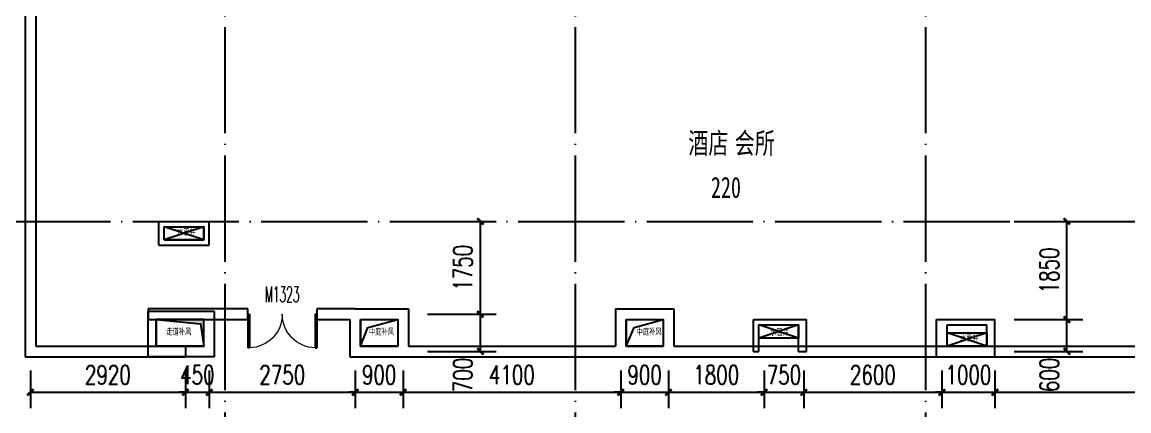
# Model space of a CAD drawing. Header units: millimetres. Extents: x 11476074 to 24729458, y -1239991 to 2813188.
# Drawn here: x 12567572 to 12588419, y 398543 to 405867 of the extents above; entities that cross this region are included whole.
import ezdxf

# ---------------------------------------------------------------- set-up
doc = ezdxf.new("R2010")
doc.units = ezdxf.units.MM
doc.header["$LTSCALE"] = 1000
doc.linetypes.add('DOTE', pattern=[2.42, 2, -0.2, 0.02, -0.2])
for name, color, linetype in [('A-ANNO-DIMS', 3, 'Continuous'), ('A-ANNO-TEXT', 7, 'Continuous'), ('A-AXIS', 18, 'DOTE'), ('A-DOOR', 2, 'Continuous'), ('A-WALL', 5, 'Continuous'), ('A-WIND-IDEN', 211, 'Continuous'), ('GZDI-J建筑-楼板开洞', 251, 'Continuous'), ('GZDI1228', 20, 'Continuous'), ('PUB_DIM', 3, 'Continuous'), ('排水沟', 133, 'Continuous')]:
    doc.layers.add(name, color=color, linetype=linetype)
doc.styles.add('_TCH_DIM_T3', font='SIMPLEX', dxfattribs={"width": 0.705882, "bigfont": 'GBCBIG'})
doc.styles.add('_TCH_WINDOW', font='SIMPLEX', dxfattribs={"width": 0.7, "bigfont": 'GBCBIG'})
doc.styles.add('CCD_DIM', font='ARCHS.SHX', dxfattribs={"width": 0.7})
doc.styles.add('TITXV', font='', dxfattribs={"width": 0.7})
doc.styles.get('TITXV').set_extended_font_data('SimSun')
doc.dimstyles.new('_TCH_ARCH&&120', dxfattribs={"dimtxt": 357, "dimasz": 120, "dimexe": 300, "dimexo": 360, "dimgap": 151.5, "dimtad": 1, "dimdec": 0, "dimzin": 0, "dimdsep": 46, "dimtxsty": '_TCH_DIM_T3', "dimblk": 'ARCHTICK', "dimcen": 0.09, "dimclrt": 7, "dimazin": 2, "dimtfac": 1, "dimtdec": 0, "dimtix": 1, "dimtmove": 2, "dimatfit": 3, "dimfxl": 0, "dimtolj": 1, "dimtzin": 0, "dimarcsym": 0})

# ---------------------------------------------------------------- blocks, each defined once
blk = doc.blocks.new('4fgjg')
at = {"layer": 'GZDI-J建筑-楼板开洞'}
h = blk.add_hatch(color=256, dxfattribs=at)
h.dxf.hatch_style = 1
h.paths.add_polyline_path([(11200, -2650), (11200, -2150), (10300, -2150), (11135, -2229)])
at = {"layer": 'A-WALL'}
for p, q in [((10350, -300), (11300, -300)), ((10350, -750), (10350, -300)), ((10450, -400), (11200, -400)), ((10450, -650), (10450, -400)), ((11200, -650), (11200, -400)), ((11300, -750), (11300, -300)), ((10350, -750), (11300, -750)), ((10450, -650), (11200, -650)), ((11400, -2000), (10150, -2000)), ((10150, -2850), (10150, -2000)), ((11400, -2850), (11400, -2000)), ((11200, -2150), (10300, -2150)), ((10300, -2650), (10300, -2150)), ((11200, -2650), (11200, -2150)), ((21550, -2150), (22550, -2150)), ((21550, -2750), (21550, -2150)), ((21650, -2250), (22400, -2250)), ((21650, -2750), (21650, -2250)), ((22400, -2750), (22400, -2250)), ((22550, -2750), (22550, -2150)), ((25000, -2850), (25000, -2150)), ((25000, -2150), (26100, -2150)), ((25200, -2650), (25200, -2250)), ((25200, -2250), (25950, -2250)), ((25950, -2650), (25950, -2250)), ((26100, -2850), (26100, -2150)), ((11200, -2650), (10300, -2650)), ((25200, -2650), (25950, -2650)), ((11400, -2850), (10150, -2850)), ((21550, -2750), (21650, -2750)), ((22400, -2750), (22550, -2750)), ((25000, -2850), (26100, -2850))]:
    blk.add_line(p, q, dxfattribs=at)
at = {"layer": 'GZDI-J建筑-楼板开洞'}
for p, q in [((11200, -400), (10450, -650)), ((11200, -650), (10450, -400)), ((22400, -2250), (21650, -2500)), ((22400, -2500), (21650, -2250)), ((25950, -2400), (25200, -2650)), ((25950, -2650), (25200, -2400))]:
    blk.add_line(p, q, dxfattribs=at)
for points in [[(10450, -650), (10450, -400), (11200, -400), (11200, -650)], [(21650, -2500), (21650, -2250), (22400, -2250), (22400, -2500)], [(25200, -2650), (25200, -2400), (25950, -2400), (25950, -2650)]]:
    blk.add_lwpolyline(points, close=True, dxfattribs=at)
at = {"layer": 'GZDI-J建筑-楼板开洞', "color": 30}
for points in [[(11200, -2150), (10300, -2150), (10300, -2650), (11200, -2650)], [(11200, -2650), (11200, -2150), (10300, -2150), (11135, -2229)]]:
    blk.add_lwpolyline(points, close=True, dxfattribs=at)
at = {"layer": 'GZDI1228', "char_height": 120, "attachment_point": 1, "style": 'CCD_DIM'}
for s, width, insert in [('{\\fSimSun|b0|i0|c134|p2;水管井}', 378.78, (10693, -435)), ('{\\fSimSun|b0|i0|c134|p2;走道补风}', 569.93, (10490, -2316)), ('{\\fSimSun|b0|i0|c134|p2;水管井}', 378.78, (21863, -2324)), ('{\\fSimSun|b0|i0|c134|p2;水管井}', 378.78, (25442, -2435))]:
    blk.add_mtext_dynamic_manual_height_columns(s, width=width, gutter_width=1500, heights=[0], dxfattribs=dict(at, insert=insert))
blk = doc.blocks.new('qlzw')
at = {"layer": 'A-AXIS'}
for p, q in [((12437966.8, 979989.8, 0), (12437966.8, 1082989.8)), ((12444566.8, 979989.8, 0), (12444566.8, 1082989.8)), ((12451166.8, 979989.8, 0), (12451166.8, 1082989.8)), ((12416866.8, 1033989.8), (12486866.8, 1033989.8))]:
    blk.add_line(p, q, dxfattribs=at)
blk = doc.blocks.new('_ArchTick')
at = {"color": 0, "linetype": 'ByBlock', "const_width": 0.4}
blk.add_lwpolyline([(-0.5, -0.5), (0.5, 0.5)], dxfattribs=at)
blk = doc.blocks.new('*D3855')
at = {"layer": 'A-ANNO-DIMS', "color": 0, "lineweight": -2, "transparency": 16777216}
for p, q in [((12575207, 400363), (12576503, 400363)), ((12576203, 399663), (12576203, 400363)), ((12575207, 399663), (12576503, 399663))]:
    blk.add_line(p, q, dxfattribs=at)
at = {"layer": 'Defpoints', "color": 0, "transparency": 16777216}
for p in [(12574847, 400363), (12576203, 400363), (12574847, 399663)]:
    blk.add_point(p, dxfattribs=at)
at = {"layer": 'A-ANNO-DIMS', "color": 0, "lineweight": -2, "transparency": 16777216, "xscale": 120, "yscale": 120, "zscale": 120}
for p, rotation in [((12576203, 400363), 90), ((12576203, 399663), 270)]:
    blk.add_blockref('_ArchTick', p, dxfattribs=dict(at, rotation=rotation))
at = {"layer": 'A-ANNO-DIMS', "color": 7, "transparency": 16777216, "insert": (12575873, 399219), "char_height": 357, "attachment_point": 5, "rotation": 90, "style": '_TCH_DIM_T3'}
blk.add_mtext('\\A1;700', dxfattribs=at)
blk = doc.blocks.new('*D3856')
at = {"layer": 'A-ANNO-DIMS', "color": 0, "lineweight": -2, "transparency": 16777216}
for p, q in [((12575207, 402113), (12576503, 402113)), ((12576203, 400363), (12576203, 402113)), ((12575207, 400363), (12576503, 400363))]:
    blk.add_line(p, q, dxfattribs=at)
at = {"layer": 'Defpoints', "color": 0, "transparency": 16777216}
for p in [(12574847, 402113), (12576203, 402113), (12574847, 400363)]:
    blk.add_point(p, dxfattribs=at)
at = {"layer": 'A-ANNO-DIMS', "color": 0, "lineweight": -2, "transparency": 16777216, "xscale": 120, "yscale": 120, "zscale": 120}
for p, rotation in [((12576203, 402113), 90), ((12576203, 400363), 270)]:
    blk.add_blockref('_ArchTick', p, dxfattribs=dict(at, rotation=rotation))
at = {"layer": 'A-ANNO-DIMS', "color": 7, "transparency": 16777216, "insert": (12575873, 401238), "char_height": 357, "attachment_point": 5, "rotation": 90, "style": '_TCH_DIM_T3'}
blk.add_mtext('\\A1;1750', dxfattribs=at)
blk = doc.blocks.new('*D3857')
at = {"layer": 'A-ANNO-DIMS', "color": 0, "lineweight": -2, "transparency": 16777216}
for p, q in [((12586257, 400263), (12587552, 400263)), ((12587252, 399663), (12587252, 400263)), ((12586257, 399663), (12587552, 399663))]:
    blk.add_line(p, q, dxfattribs=at)
at = {"layer": 'Defpoints', "color": 0, "transparency": 16777216}
for p in [(12585897, 400263), (12587252, 400263), (12585897, 399663)]:
    blk.add_point(p, dxfattribs=at)
at = {"layer": 'A-ANNO-DIMS', "color": 0, "lineweight": -2, "transparency": 16777216, "xscale": 120, "yscale": 120, "zscale": 120}
for p, rotation in [((12587252, 400263), 90), ((12587252, 399663), 270)]:
    blk.add_blockref('_ArchTick', p, dxfattribs=dict(at, rotation=rotation))
at = {"layer": 'A-ANNO-DIMS', "color": 7, "transparency": 16777216, "insert": (12586922, 399219), "char_height": 357, "attachment_point": 5, "rotation": 90, "style": '_TCH_DIM_T3'}
blk.add_mtext('\\A1;600', dxfattribs=at)
blk = doc.blocks.new('*D3858')
at = {"layer": 'A-ANNO-DIMS', "color": 0, "lineweight": -2, "transparency": 16777216}
for p, q in [((12586257, 402113), (12587552, 402113)), ((12587252, 400263), (12587252, 402113)), ((12586257, 400263), (12587552, 400263))]:
    blk.add_line(p, q, dxfattribs=at)
at = {"layer": 'Defpoints', "color": 0, "transparency": 16777216}
for p in [(12585897, 402113), (12587252, 402113), (12585897, 400263)]:
    blk.add_point(p, dxfattribs=at)
at = {"layer": 'A-ANNO-DIMS', "color": 0, "lineweight": -2, "transparency": 16777216, "xscale": 120, "yscale": 120, "zscale": 120}
for p, rotation in [((12587252, 402113), 90), ((12587252, 400263), 270)]:
    blk.add_blockref('_ArchTick', p, dxfattribs=dict(at, rotation=rotation))
at = {"layer": 'A-ANNO-DIMS', "color": 7, "transparency": 16777216, "insert": (12586922, 401188), "char_height": 357, "attachment_point": 5, "rotation": 90, "style": '_TCH_DIM_T3'}
blk.add_mtext('\\A1;1850', dxfattribs=at)
blk = doc.blocks.new('*D5062')
at = {"layer": 'Defpoints', "color": 0, "transparency": 16777216}
for p in [(12567727, 399663), (12570647, 399663), (12570647, 398892)]:
    blk.add_point(p, dxfattribs=at)
at = {"layer": 'PUB_DIM', "color": 0, "lineweight": -2, "transparency": 16777216}
for p, q in [((12567727, 399303), (12567727, 398592)), ((12570647, 399303), (12570647, 398592)), ((12567727, 398892), (12570647, 398892))]:
    blk.add_line(p, q, dxfattribs=at)
at = {"layer": 'PUB_DIM', "color": 0, "lineweight": -2, "transparency": 16777216, "xscale": 120, "yscale": 120, "zscale": 120}
for p, rotation in [((12567727, 398892), 180.0003095905575), ((12570647, 398892), 0.0003095905574550437)]:
    blk.add_blockref('_ArchTick', p, dxfattribs=dict(at, rotation=rotation))
at = {"layer": 'PUB_DIM', "color": 7, "transparency": 16777216, "insert": (12569187, 399222), "char_height": 357, "attachment_point": 5, "rotation": 0.0003, "style": '_TCH_DIM_T3'}
blk.add_mtext('\\A1;2920', dxfattribs=at)
blk = doc.blocks.new('*D5063')
at = {"layer": 'Defpoints', "color": 0, "transparency": 16777216}
for p in [(12570647, 399663), (12571097, 399663), (12571097, 398892)]:
    blk.add_point(p, dxfattribs=at)
at = {"layer": 'PUB_DIM', "color": 0, "lineweight": -2, "transparency": 16777216}
for p, q in [((12570647, 399303), (12570647, 398592)), ((12571097, 399303), (12571097, 398592)), ((12570647, 398892), (12570527, 398892)), ((12570647, 398892), (12571097, 398892)), ((12571097, 398892), (12571217, 398892))]:
    blk.add_line(p, q, dxfattribs=at)
at = {"layer": 'PUB_DIM', "color": 0, "lineweight": -2, "transparency": 16777216, "xscale": 120, "yscale": 120, "zscale": 120}
for p, rotation in [((12570647, 398892), 0.0003095905547123579), ((12571097, 398892), 180.0003095905548)]:
    blk.add_blockref('_ArchTick', p, dxfattribs=dict(at, rotation=rotation))
at = {"layer": 'PUB_DIM', "color": 7, "transparency": 16777216, "insert": (12570872, 399222), "char_height": 357, "attachment_point": 5, "rotation": 0.0003, "style": '_TCH_DIM_T3'}
blk.add_mtext('\\A1;450', dxfattribs=at)
blk = doc.blocks.new('*D5064')
at = {"layer": 'Defpoints', "color": 0, "transparency": 16777216}
for p in [(12571097, 399663), (12573847, 399663), (12573847, 398892)]:
    blk.add_point(p, dxfattribs=at)
at = {"layer": 'PUB_DIM', "color": 0, "lineweight": -2, "transparency": 16777216}
for p, q in [((12571097, 399303), (12571097, 398592)), ((12573847, 399303), (12573847, 398592)), ((12571097, 398892), (12573847, 398892))]:
    blk.add_line(p, q, dxfattribs=at)
at = {"layer": 'PUB_DIM', "color": 0, "lineweight": -2, "transparency": 16777216, "xscale": 120, "yscale": 120, "zscale": 120}
for p, rotation in [((12571097, 398892), 180.0003095905573), ((12573847, 398892), 0.0003095905573023771)]:
    blk.add_blockref('_ArchTick', p, dxfattribs=dict(at, rotation=rotation))
at = {"layer": 'PUB_DIM', "color": 7, "transparency": 16777216, "insert": (12572472, 399222), "char_height": 357, "attachment_point": 5, "rotation": 0.0003, "style": '_TCH_DIM_T3'}
blk.add_mtext('\\A1;2750', dxfattribs=at)
blk = doc.blocks.new('*D5065')
at = {"layer": 'Defpoints', "color": 0, "transparency": 16777216}
for p in [(12573847, 399663), (12574747, 399663), (12574747, 398892)]:
    blk.add_point(p, dxfattribs=at)
at = {"layer": 'PUB_DIM', "color": 0, "lineweight": -2, "transparency": 16777216}
for p, q in [((12573847, 399303), (12573847, 398592)), ((12574747, 399303), (12574747, 398592)), ((12573847, 398892), (12573727, 398892)), ((12573847, 398892), (12574747, 398892)), ((12574747, 398892), (12574867, 398892))]:
    blk.add_line(p, q, dxfattribs=at)
at = {"layer": 'PUB_DIM', "color": 0, "lineweight": -2, "transparency": 16777216, "xscale": 120, "yscale": 120, "zscale": 120}
for p, rotation in [((12573847, 398892), 0.0003095905575101199), ((12574747, 398892), 180.0003095905575)]:
    blk.add_blockref('_ArchTick', p, dxfattribs=dict(at, rotation=rotation))
at = {"layer": 'PUB_DIM', "color": 7, "transparency": 16777216, "insert": (12574297, 399222), "char_height": 357, "attachment_point": 5, "rotation": 0.0003, "style": '_TCH_DIM_T3'}
blk.add_mtext('\\A1;900', dxfattribs=at)
blk = doc.blocks.new('*D5066')
at = {"layer": 'Defpoints', "color": 0, "transparency": 16777216}
for p in [(12574747, 399663), (12578847, 399663), (12578847, 398892)]:
    blk.add_point(p, dxfattribs=at)
at = {"layer": 'PUB_DIM', "color": 0, "lineweight": -2, "transparency": 16777216}
for p, q in [((12574747, 399303), (12574747, 398592)), ((12578847, 399303), (12578847, 398592)), ((12574747, 398892), (12578847, 398892))]:
    blk.add_line(p, q, dxfattribs=at)
at = {"layer": 'PUB_DIM', "color": 0, "lineweight": -2, "transparency": 16777216, "xscale": 120, "yscale": 120, "zscale": 120}
for p, rotation in [((12574747, 398892), 180.0003095905581), ((12578847, 398892), 0.0003095905580911547)]:
    blk.add_blockref('_ArchTick', p, dxfattribs=dict(at, rotation=rotation))
at = {"layer": 'PUB_DIM', "color": 7, "transparency": 16777216, "insert": (12576797, 399222), "char_height": 357, "attachment_point": 5, "rotation": 0.0003, "style": '_TCH_DIM_T3'}
blk.add_mtext('\\A1;4100', dxfattribs=at)
blk = doc.blocks.new('*D5067')
at = {"layer": 'Defpoints', "color": 0, "transparency": 16777216}
for p in [(12578847, 399663), (12579747, 399663), (12579747, 398892)]:
    blk.add_point(p, dxfattribs=at)
at = {"layer": 'PUB_DIM', "color": 0, "lineweight": -2, "transparency": 16777216}
for p, q in [((12578847, 399303), (12578847, 398592)), ((12579747, 399303), (12579747, 398592)), ((12578847, 398892), (12578727, 398892)), ((12578847, 398892), (12579747, 398892)), ((12579747, 398892), (12579867, 398892))]:
    blk.add_line(p, q, dxfattribs=at)
at = {"layer": 'PUB_DIM', "color": 0, "lineweight": -2, "transparency": 16777216, "xscale": 120, "yscale": 120, "zscale": 120}
for p, rotation in [((12578847, 398892), 0.0003095905570305035), ((12579747, 398892), 180.000309590557)]:
    blk.add_blockref('_ArchTick', p, dxfattribs=dict(at, rotation=rotation))
at = {"layer": 'PUB_DIM', "color": 7, "transparency": 16777216, "insert": (12579297, 399222), "char_height": 357, "attachment_point": 5, "rotation": 0.0003, "style": '_TCH_DIM_T3'}
blk.add_mtext('\\A1;900', dxfattribs=at)
blk = doc.blocks.new('*D5068')
at = {"layer": 'Defpoints', "color": 0, "transparency": 16777216}
for p in [(12579747, 399663), (12581547, 399663), (12581547, 398892)]:
    blk.add_point(p, dxfattribs=at)
at = {"layer": 'PUB_DIM', "color": 0, "lineweight": -2, "transparency": 16777216}
for p, q in [((12579747, 399303), (12579747, 398592)), ((12581547, 399303), (12581547, 398592)), ((12579747, 398892), (12581547, 398892))]:
    blk.add_line(p, q, dxfattribs=at)
at = {"layer": 'PUB_DIM', "color": 0, "lineweight": -2, "transparency": 16777216, "xscale": 120, "yscale": 120, "zscale": 120}
for p, rotation in [((12579747, 398892), 180.0003095905574), ((12581547, 398892), 0.0003095905573787104)]:
    blk.add_blockref('_ArchTick', p, dxfattribs=dict(at, rotation=rotation))
at = {"layer": 'PUB_DIM', "color": 7, "transparency": 16777216, "insert": (12580647, 399222), "char_height": 357, "attachment_point": 5, "rotation": 0.0003, "style": '_TCH_DIM_T3'}
blk.add_mtext('\\A1;1800', dxfattribs=at)
blk = doc.blocks.new('*D5069')
at = {"layer": 'Defpoints', "color": 0, "transparency": 16777216}
for p in [(12581547, 399663), (12582297, 399663), (12582297, 398892)]:
    blk.add_point(p, dxfattribs=at)
at = {"layer": 'PUB_DIM', "color": 0, "lineweight": -2, "transparency": 16777216}
for p, q in [((12581547, 399303), (12581547, 398592)), ((12582297, 399303), (12582297, 398592)), ((12581547, 398892), (12581427, 398892)), ((12581547, 398892), (12582297, 398892)), ((12582297, 398892), (12582417, 398892))]:
    blk.add_line(p, q, dxfattribs=at)
at = {"layer": 'PUB_DIM', "color": 0, "lineweight": -2, "transparency": 16777216, "xscale": 120, "yscale": 120, "zscale": 120}
for p, rotation in [((12581547, 398892), 0.0003095905559913348), ((12582297, 398892), 180.000309590556)]:
    blk.add_blockref('_ArchTick', p, dxfattribs=dict(at, rotation=rotation))
at = {"layer": 'PUB_DIM', "color": 7, "transparency": 16777216, "insert": (12581922, 399222), "char_height": 357, "attachment_point": 5, "rotation": 0.0003, "style": '_TCH_DIM_T3'}
blk.add_mtext('\\A1;750', dxfattribs=at)
blk = doc.blocks.new('*D5070')
at = {"layer": 'Defpoints', "color": 0, "transparency": 16777216}
for p in [(12582297, 399663), (12584897, 399663), (12584897, 398892)]:
    blk.add_point(p, dxfattribs=at)
at = {"layer": 'PUB_DIM', "color": 0, "lineweight": -2, "transparency": 16777216}
for p, q in [((12582297, 399303), (12582297, 398592)), ((12584897, 399303), (12584897, 398592)), ((12582297, 398892), (12584897, 398892))]:
    blk.add_line(p, q, dxfattribs=at)
at = {"layer": 'PUB_DIM', "color": 0, "lineweight": -2, "transparency": 16777216, "xscale": 120, "yscale": 120, "zscale": 120}
for p, rotation in [((12582297, 398892), 180.0003095905578), ((12584897, 398892), 0.0003095905577603769)]:
    blk.add_blockref('_ArchTick', p, dxfattribs=dict(at, rotation=rotation))
at = {"layer": 'PUB_DIM', "color": 7, "transparency": 16777216, "insert": (12583597, 399222), "char_height": 357, "attachment_point": 5, "rotation": 0.0003, "style": '_TCH_DIM_T3'}
blk.add_mtext('\\A1;2600', dxfattribs=at)
blk = doc.blocks.new('*D5071')
at = {"layer": 'Defpoints', "color": 0, "transparency": 16777216}
for p in [(12584897, 399663), (12585897, 399663), (12585897, 398892)]:
    blk.add_point(p, dxfattribs=at)
at = {"layer": 'PUB_DIM', "color": 0, "lineweight": -2, "transparency": 16777216}
for p, q in [((12584897, 399303), (12584897, 398592)), ((12585897, 399303), (12585897, 398592)), ((12584897, 398892), (12584777, 398892)), ((12584897, 398892), (12585897, 398892)), ((12585897, 398892), (12586017, 398892))]:
    blk.add_line(p, q, dxfattribs=at)
at = {"layer": 'PUB_DIM', "color": 0, "lineweight": -2, "transparency": 16777216, "xscale": 120, "yscale": 120, "zscale": 120}
for p, rotation in [((12584897, 398892), 0.000309590557669992), ((12585897, 398892), 180.0003095905576)]:
    blk.add_blockref('_ArchTick', p, dxfattribs=dict(at, rotation=rotation))
at = {"layer": 'PUB_DIM', "color": 7, "transparency": 16777216, "insert": (12585397, 399222), "char_height": 357, "attachment_point": 5, "rotation": 0.0003, "style": '_TCH_DIM_T3'}
blk.add_mtext('\\A1;1000', dxfattribs=at)
blk = doc.blocks.new('*D5072')
at = {"layer": 'Defpoints', "color": 0, "transparency": 16777216}
for p in [(12585897, 399663), (12593797, 399663), (12593797, 398892)]:
    blk.add_point(p, dxfattribs=at)
at = {"layer": 'PUB_DIM', "color": 0, "lineweight": -2, "transparency": 16777216}
for p, q in [((12585897, 399303), (12585897, 398592)), ((12593797, 399303), (12593797, 398592)), ((12585897, 398892), (12593797, 398892))]:
    blk.add_line(p, q, dxfattribs=at)
at = {"layer": 'PUB_DIM', "color": 0, "lineweight": -2, "transparency": 16777216, "xscale": 120, "yscale": 120, "zscale": 120}
for p, rotation in [((12585897, 398892), 180.0003095905571), ((12593797, 398892), 0.0003095905571369882)]:
    blk.add_blockref('_ArchTick', p, dxfattribs=dict(at, rotation=rotation))
at = {"layer": 'PUB_DIM', "color": 7, "transparency": 16777216, "insert": (12589847, 399222), "char_height": 357, "attachment_point": 5, "rotation": 0.0003, "style": '_TCH_DIM_T3'}
blk.add_mtext('\\A1;7900', dxfattribs=at)
blk = doc.blocks.new('$DorLib2D$00000002')
for p, q in [((-0.5, 0), (-0.5, 0.4875)), ((-0.475, 0.4875), (-0.5, 0.4875)), ((-0.475, 0), (-0.475, 0.4875)), ((0.475, 0), (0.475, 0.4875)), ((0.475, 0.4875), (0.5, 0.4875)), ((0.5, 0), (0.5, 0.4875)), ((-0.5, 0), (-0.475, 0)), ((0.5, 0), (0.475, 0))]:
    blk.add_line(p, q)
at = {"lineweight": 13}
for centre, start, end in [((-0.4875, 0), 0, 88.53072), ((0.4875, 0), 91.46928, 180)]:
    blk.add_arc(centre, 0.4875, start, end, dxfattribs=at)

msp = doc.modelspace()

# ---------------------------------------------------------------- linework, layer by layer
at = {"layer": 'A-WALL'}
for p, q in [((12567626.8, 407913.3), (12567626.8, 399563.1)), ((12567826.8, 407913.3), (12567826.8, 399763.1)), ((12571821.9, 400463.4), (12569946.7, 400463.4)), ((12569946.7, 400463.4), (12569946.7, 400263.4)), ((12571822, 400263.4), (12571821.9, 400463.4)), ((12573847.1, 400463.5), (12573121.9, 400463.5)), ((12573121.9, 400463.5), (12573122, 400263.5)), ((12573847.1, 400463.5), (12574847.1, 400463.5)), ((12574847.1, 400463.5), (12574847.1, 399763.2)), ((12578747.2, 400463.6), (12578747.2, 399763.3)), ((12578747.2, 400463.6), (12579846.8, 400463.6)), ((12579846.8, 400463.6), (12579846.8, 399763.3)), ((12569946.7, 400263.4), (12571822, 400263.4)), ((12573122, 400263.5), (12573747.1, 400263.5)), ((12573747.1, 400263.5), (12573747.1, 399563.2)), ((12573947.1, 400263.5), (12573947.1, 399763.2)), ((12573947.1, 400263.5), (12574647.1, 400263.5)), ((12574647.1, 400263.5), (12574647.1, 399763.2)), ((12578947.2, 400263.6), (12578947.2, 399763.3)), ((12578947.2, 400263.6), (12579646.8, 400263.6)), ((12579646.8, 400263.6), (12579646.8, 399763.3)), ((12567826.8, 399763.1), (12570646.8, 399763.1)), ((12570646.8, 399763.1), (12570646.8, 399563.1)), ((12573947.1, 399763.2), (12574647.1, 399763.2)), ((12574847.1, 399763.2), (12578747.2, 399763.3)), ((12578947.2, 399763.3), (12579646.8, 399763.3)), ((12579846.8, 399763.3), (12595197, 399763.5)), ((12567626.8, 399563.1), (12570646.8, 399563.1)), ((12573747.1, 399563.2), (12574747.1, 399563.2)), ((12574747.1, 399563.2), (12578847.2, 399563.3)), ((12578847.2, 399563.3), (12579746.8, 399563.3)), ((12579746.8, 399563.3), (12595297, 399563.5))]:
    msp.add_line(p, q, dxfattribs=at)
at = {"layer": 'GZDI-J建筑-楼板开洞', "color": 30}
for p, q in [((12573947.1, 399763.2, 2.1), (12574081.5, 400113.2)), ((12574081.5, 400113.2), (12574647.1, 400263.4, 2.1)), ((12578947.3, 399763.2, 1.2), (12579099.9, 400113.2)), ((12579099.9, 400113.2), (12579646.8, 400263.4, 1.2))]:
    msp.add_line(p, q, dxfattribs=at)
for points, elevation in [([(12573947.1, 400263.4), (12574647.1, 400263.4), (12574647.1, 399763.2), (12573947.1, 399763.2)], 2.1), ([(12578947.3, 400263.4), (12579646.8, 400263.4), (12579646.8, 399763.2), (12578947.3, 399763.2)], 1.2)]:
    msp.add_lwpolyline(points, close=True, dxfattribs=dict(at, elevation=elevation))

# ---------------------------------------------------------------- block references
msp.add_blockref('4fgjg', (12559796.8, 402413.2))
at = {"layer": 'A-DOOR'}
ref = msp.add_blockref('$DorLib2D$00000002', (12572472, 400363.5), dxfattribs=dict(at, xscale=1300, yscale=-1300, zscale=1300, rotation=0.0007835178932347461))
ref.add_attrib('A', 'M1323', (12572142.9, 400589.7), dxfattribs={"layer": 'A-WIND-IDEN', "height": 297.5, "rotation": 0.00078, "style": '_TCH_WINDOW', "width": 0.494118})
at = {"layer": '排水沟'}
msp.add_blockref('qlzw', (133430, -631876.5), dxfattribs=at)

# ---------------------------------------------------------------- texts
at = {"layer": 'A-ANNO-TEXT', "style": 'TITXV', "width": 0.7}
for s, p in [('酒店', (12580120, 403389.2)), ('会所', (12580994.6, 403389.2)), ('220', (12580546.2, 402555.8))]:
    msp.add_text(s, height=396.52, dxfattribs=at).set_placement(p)
at = {"layer": 'GZDI1228', "char_height": 120, "attachment_point": 1, "style": 'CCD_DIM'}
for insert in [(12574106.7, 400097.2, 2.3), (12579147.1, 400097.2, 2.3)]:
    msp.add_mtext_dynamic_manual_height_columns('{\\fSimSun|b0|i0|c134|p2;中庭补风}', width=569.927, gutter_width=1500, heights=[0], dxfattribs=dict(at, insert=insert))

# ---------------------------------------------------------------- dimensions: what is measured, and where the dimension line sits
at = {"layer": 'A-ANNO-DIMS'}
for p1, p2, picture, middle in [((12574847.1, 400363.5), (12574847.1, 402113.2), '*D3856', (12575872.8, 401238.4)), ((12585896.8, 400263.2), (12585896.8, 402113.2), '*D3858', (12586922.5, 401188.2))]:
    dim = msp.add_aligned_dim(p1=p1, p2=p2, distance=-1355.7, dimstyle='_TCH_ARCH&&120', dxfattribs=at)
    dim.commit()
    dim.dimension.update_dxf_attribs({"geometry": picture, "text_midpoint": middle})
for base, p1, p2, picture, middle in [((12576202.8, 400363.5), (12574847.1, 399663.2), (12574847.1, 400363.5), '*D3855', (12575872.8, 399219.2)), ((12587252.5, 400263.2), (12585896.8, 399663.2), (12585896.8, 400263.2), '*D3857', (12586922.5, 399219.2))]:
    dim = msp.add_linear_dim(base=base, p1=p1, p2=p2, angle=90, dimstyle='_TCH_ARCH&&120', dxfattribs=at)
    dim.commit()
    dim.dimension.update_dxf_attribs({"geometry": picture, "text_midpoint": middle, "dimtype": 129})
at = {"layer": 'PUB_DIM'}
for p1, p2, picture, middle in [((12567726.8, 399663.1), (12570646.8, 399663.1), '*D5062', (12569186.8, 399222)), ((12570646.8, 399663.1), (12571096.8, 399663.1), '*D5063', (12570871.8, 399222)), ((12571096.8, 399663.1), (12573847.1, 399663.1), '*D5064', (12572472, 399222)), ((12573847.1, 399663.1), (12574747.1, 399663.1), '*D5065', (12574297.1, 399222)), ((12574747.1, 399663.1), (12578847.2, 399663.2), '*D5066', (12576797.2, 399222)), ((12578847.2, 399663.2), (12579746.8, 399663.2), '*D5067', (12579297, 399222.1)), ((12579746.8, 399663.2), (12581546.8, 399663.2), '*D5068', (12580646.8, 399222.1)), ((12581546.8, 399663.2), (12582296.8, 399663.2), '*D5069', (12581921.8, 399222.1)), ((12582296.8, 399663.2), (12584896.8, 399663.2), '*D5070', (12583596.8, 399222.1)), ((12584896.8, 399663.2), (12585896.8, 399663.2), '*D5071', (12585396.8, 399222.1)), ((12585896.8, 399663.2), (12593797, 399663.2), '*D5072', (12589846.9, 399222.1))]:
    dim = msp.add_aligned_dim(p1=p1, p2=p2, distance=-771.1, dimstyle='_TCH_ARCH&&120', dxfattribs=at)
    dim.commit()
    dim.dimension.update_dxf_attribs({"geometry": picture, "text_midpoint": middle})

doc.saveas('drawing.dxf')
